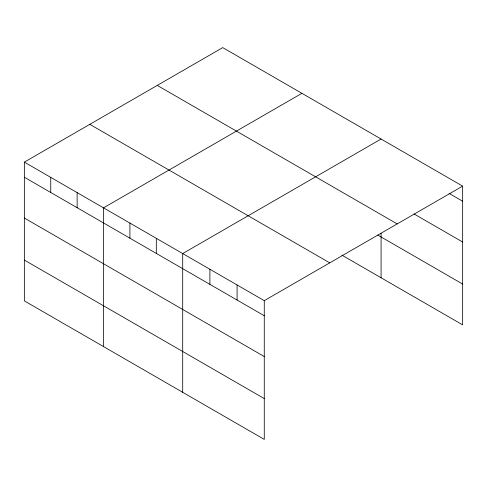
<?xml version="1.0" encoding="UTF-8"?>
<svg xmlns="http://www.w3.org/2000/svg" width="487" height="487" viewBox="0 0 487 487"><rect width="100%" height="100%" fill="white"/><g stroke="black" fill="none" stroke-linecap="round" stroke-linejoin="round"><path stroke-width="0.73" d="M264.271 356.557L264.271 300.656L24.35 162.134L24.35 300.875L264.271 439.396L264.271 356.557L24.35 218.036M341.813 255.097L462.65 324.866L462.65 186.125L222.729 47.604L24.35 162.134M301.903 93.315L103.524 207.846L103.524 346.586M381.077 139.026L182.698 253.557L182.698 392.297M264.271 300.656L462.65 186.125M449.057 193.376L462.65 201.222M414.096 213.988L462.65 242.021M157.264 85.402L397.185 223.917M377.857 235.105L462.65 284.061M89.815 124.343L329.736 262.858M24.35 177.238L264.271 315.753M24.35 260.076L264.271 398.591M381.077 233.212L381.077 277.767M237.084 284.956L237.084 300.053M209.891 269.256L209.891 284.359M156.309 238.32L156.309 253.423M129.913 223.083L129.913 238.186M77.135 192.608L77.135 207.712M50.739 177.371L50.739 192.475"/></g></svg>
